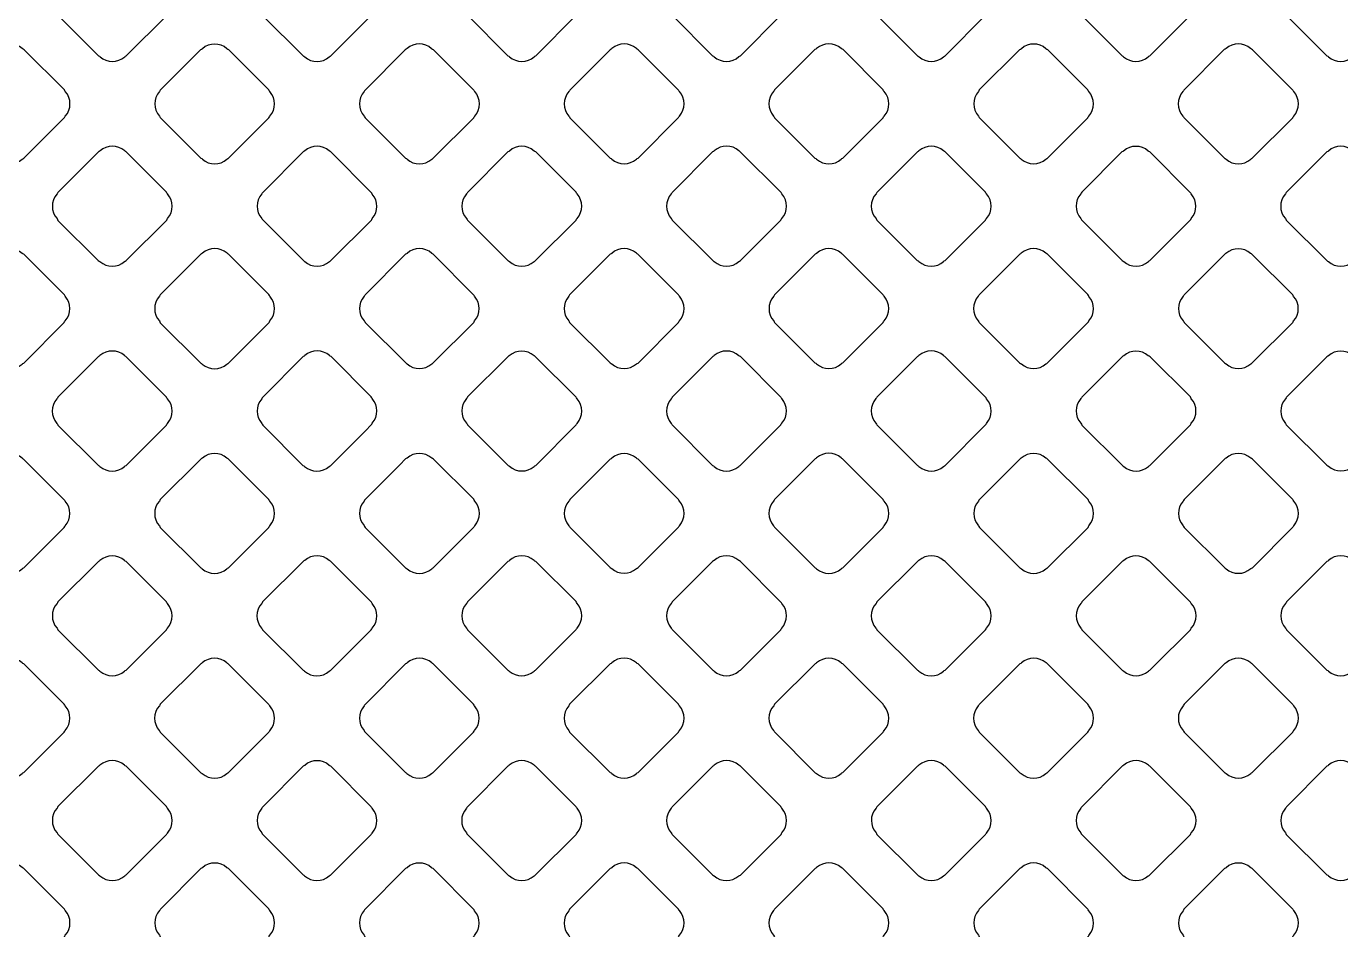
# Model space of a CAD drawing. Header units: millimetres. Extents: x 3440 to 3572, y 2 to 96.
# Drawn here: x 3531.556 to 3532.939, y 52.524 to 53.475 of the extents above; entities that cross this region are included whole.
import ezdxf

# ---------------------------------------------------------------- set-up
doc = ezdxf.new("R2010")
doc.units = ezdxf.units.MM
doc.header["$LTSCALE"] = 23.1
doc.layers.add('gbr-dxf', color=7, linetype='CONTINUOUS')

msp = doc.modelspace()

# ---------------------------------------------------------------- linework, layer by layer
at = {"layer": 'gbr-dxf', "linetype": 'Continuous'}
for points in [[(3531.588, 53.4878, -0.095383), (3531.589, 53.4862), (3531.6317, 53.4435, -0.095935), (3531.6333, 53.4425, 0.379324), (3531.6592, 53.4425, -0.096157), (3531.6609, 53.4435), (3531.7034, 53.486, -0.095796), (3531.7044, 53.4876, 0.378431), (3531.7044, 53.5136, -0.099879), (3531.7034, 53.5153), (3531.6608, 53.5578, -0.103673), (3531.659, 53.5588, 0.379116), (3531.6331, 53.5588, -0.096475), (3531.6315, 53.5578), (3531.589, 53.5154, -0.096195), (3531.588, 53.5137, 0.378407)], [(3531.8035, 53.4877, -0.095866), (3531.8044, 53.486), (3531.8471, 53.4434, -0.093721), (3531.8487, 53.4424, 0.378845), (3531.8746, 53.4424, -0.095154), (3531.8762, 53.4434), (3531.9189, 53.4861, -0.095701), (3531.9199, 53.4877, 0.378608), (3531.9199, 53.5136, -0.099971), (3531.9189, 53.5154), (3531.8762, 53.558, -0.088207), (3531.8747, 53.5589, 0.379), (3531.8488, 53.5589, -0.095968), (3531.8472, 53.558), (3531.8045, 53.5153, -0.096527), (3531.8035, 53.5136, 0.379083)], [(3532.019, 53.5136, 0.37885), (3532.019, 53.4877, -0.091476), (3532.0199, 53.4862), (3532.0625, 53.4435, -0.103498), (3532.0643, 53.4425, 0.378906), (3532.0903, 53.4425, -0.095506), (3532.0919, 53.4435), (3532.1345, 53.4861, -0.095895), (3532.1355, 53.4878, 0.378599), (3532.1355, 53.5137, -0.087881), (3532.1346, 53.5152), (3532.0918, 53.558, -0.092016), (3532.0902, 53.5589, 0.378884), (3532.0643, 53.5589, -0.096259), (3532.0626, 53.5579), (3532.02, 53.5153, -0.096227)], [(3532.2345, 53.4877, -0.095862), (3532.2355, 53.4861), (3532.278, 53.4435, -0.099381), (3532.2797, 53.4425, 0.379032), (3532.3057, 53.4426, -0.098229), (3532.3074, 53.4436), (3532.35, 53.4862, -0.095602), (3532.3509, 53.4878, 0.379299), (3532.3509, 53.5137, -0.100399), (3532.3499, 53.5155), (3532.3075, 53.5578, -0.10442), (3532.3057, 53.5589, 0.379762), (3532.2798, 53.5589, -0.096225), (3532.2781, 53.5579), (3532.2355, 53.5153, -0.096527), (3532.2345, 53.5136, 0.378885)], [(3532.45, 53.4878, -0.087284), (3532.4509, 53.4863), (3532.4937, 53.4435, -0.095602), (3532.4954, 53.4425, 0.378906), (3532.5213, 53.4425, -0.095506), (3532.5229, 53.4435), (3532.5655, 53.4861, -0.095686), (3532.5665, 53.4877, 0.378386), (3532.5665, 53.5136, -0.092158), (3532.5655, 53.5152), (3532.5228, 53.5579, -0.096328), (3532.5211, 53.5589, 0.37947), (3532.4952, 53.5589, -0.096723), (3532.4935, 53.5579), (3532.451, 53.5154, -0.096627), (3532.45, 53.5137, 0.379412)], [(3532.6655, 53.4877, -0.091854), (3532.6664, 53.4861), (3532.7092, 53.4434, -0.091364), (3532.7107, 53.4425, 0.378906), (3532.7366, 53.4425, -0.095506), (3532.7383, 53.4434), (3532.781, 53.4862, -0.095796), (3532.782, 53.4878, 0.379292), (3532.782, 53.5138, -0.087784), (3532.7811, 53.5153), (3532.7384, 53.5579, -0.092289), (3532.7368, 53.5589, 0.3795), (3532.7109, 53.5589, -0.096614), (3532.7092, 53.5579), (3532.6665, 53.5152, -0.096539), (3532.6655, 53.5136, 0.378364)], [(3532.881, 53.5137, 0.37885), (3532.881, 53.4877, -0.091581), (3532.882, 53.4862), (3532.9246, 53.4435, -0.103324), (3532.9264, 53.4425, 0.378906), (3532.9523, 53.4425, -0.095778), (3532.954, 53.4435), (3532.9965, 53.486, -0.095895), (3532.9975, 53.4877, 0.379013), (3532.9975, 53.5136, -0.087916), (3532.9966, 53.5151), (3532.9537, 53.5579, -0.092187), (3532.9521, 53.5589, 0.378939), (3532.9262, 53.5589, -0.096614), (3532.9246, 53.5579), (3532.882, 53.5153, -0.096539)], [(3531.4801, 53.3799, -0.099645), (3531.4811, 53.3782), (3531.5237, 53.3356, -0.095628), (3531.5254, 53.3346, 0.379731), (3531.5513, 53.3346, -0.096265), (3531.553, 53.3356), (3531.5957, 53.3784, -0.095796), (3531.5967, 53.38, 0.378906), (3531.5967, 53.4059, -0.095506), (3531.5957, 53.4076), (3531.5534, 53.4499, -0.095734), (3531.5513, 53.4511, 0.378559), (3531.5255, 53.4511, -0.091906), (3531.5236, 53.45), (3531.4811, 53.4075, -0.096227), (3531.4801, 53.4059, 0.379287)], [(3531.6958, 53.4059, 0.379293), (3531.6958, 53.38, -0.091954), (3531.6967, 53.3784), (3531.7395, 53.3357, -0.086961), (3531.741, 53.3347, 0.378906), (3531.7669, 53.3347, -0.096462), (3531.7685, 53.3357), (3531.8111, 53.3783, -0.094533), (3531.8121, 53.3799, 0.379075), (3531.812, 53.4058, -0.104215), (3531.811, 53.4076), (3531.7688, 53.4498, -0.095277), (3531.7668, 53.451, 0.37831), (3531.7411, 53.451, -0.098636), (3531.739, 53.4498), (3531.6967, 53.4075, -0.095602)], [(3531.9112, 53.4059, 0.379032), (3531.9112, 53.38, -0.099976), (3531.9122, 53.3782), (3531.9548, 53.3357, -0.096023), (3531.9565, 53.3347, 0.379672), (3531.9824, 53.3347, -0.096157), (3531.984, 53.3356), (3532.0267, 53.3783, -0.095602), (3532.0277, 53.3799, 0.379214), (3532.0277, 53.4059, -0.096625), (3532.0267, 53.4075), (3531.9844, 53.4498, -0.097715), (3531.9823, 53.451, 0.379261), (3531.9565, 53.4511, -0.09222), (3531.9546, 53.4499), (3531.9122, 53.4075, -0.095759)], [(3532.1268, 53.4059, 0.379293), (3532.1268, 53.3799, -0.091954), (3532.1277, 53.3783), (3532.1702, 53.3359, -0.104264), (3532.172, 53.3348, 0.379672), (3532.1979, 53.3348, -0.096157), (3532.1996, 53.3358), (3532.2422, 53.3784, -0.095585), (3532.2432, 53.3801, 0.379324), (3532.2432, 53.406, -0.087343), (3532.2423, 53.4075), (3532.1998, 53.4499, -0.08901), (3532.1979, 53.4511, 0.378679), (3532.1721, 53.4511, -0.093772), (3532.1701, 53.4499), (3532.1277, 53.4075, -0.095602)], [(3532.3423, 53.3801, -0.103545), (3532.3433, 53.3783), (3532.3858, 53.3357, -0.101983), (3532.3876, 53.3347, 0.37905), (3532.4135, 53.3347, -0.095866), (3532.4151, 53.3357), (3532.4577, 53.3783, -0.095602), (3532.4587, 53.3799, 0.379293), (3532.4587, 53.4059, -0.107999), (3532.4576, 53.4077), (3532.4154, 53.45, -0.092726), (3532.4134, 53.4512, 0.378908), (3532.3876, 53.4512, -0.091596), (3532.3857, 53.45), (3532.3433, 53.4076, -0.095935), (3532.3423, 53.406, 0.379196)], [(3532.5579, 53.38, -0.091558), (3532.5588, 53.3784), (3532.6015, 53.3357, -0.087516), (3532.603, 53.3348, 0.379731), (3532.629, 53.3348, -0.09572), (3532.6306, 53.3358), (3532.6731, 53.3783, -0.095916), (3532.6741, 53.3799, 0.379731), (3532.6741, 53.4059, -0.104215), (3532.673, 53.4077), (3532.631, 53.4498, -0.095886), (3532.6289, 53.451, 0.379525), (3532.6031, 53.451, -0.099022), (3532.601, 53.4497), (3532.5588, 53.4076, -0.095958), (3532.5579, 53.4059, 0.379731)], [(3532.7732, 53.3799, -0.087314), (3532.7741, 53.3784), (3532.8168, 53.3357, -0.099696), (3532.8186, 53.3347, 0.379731), (3532.8445, 53.3347, -0.096265), (3532.8462, 53.3357), (3532.8888, 53.3783, -0.095916), (3532.8898, 53.38, 0.379731), (3532.8898, 53.4059, -0.091745), (3532.8888, 53.4075), (3532.8464, 53.4499, -0.092802), (3532.8444, 53.4511, 0.379853), (3532.8186, 53.4511, -0.090839), (3532.8166, 53.45), (3532.7742, 53.4075, -0.096266), (3532.7732, 53.4059, 0.379731)], [(3531.588, 53.2721, -0.103612), (3531.589, 53.2703), (3531.6314, 53.2279, -0.099605), (3531.6331, 53.2269, 0.378633), (3531.659, 53.2269, -0.098137), (3531.6607, 53.2279), (3531.7034, 53.2705, -0.098459), (3531.7043, 53.2722, 0.378718), (3531.7043, 53.2981, -0.107473), (3531.7033, 53.3), (3531.6609, 53.3424, -0.095824), (3531.6592, 53.3434, 0.379293), (3531.6333, 53.3434, -0.09572), (3531.6316, 53.3424), (3531.5889, 53.2997, -0.096266), (3531.588, 53.2981, 0.379731)], [(3531.8035, 53.2982, 0.378984), (3531.8035, 53.2722, -0.091392), (3531.8045, 53.2707), (3531.8473, 53.2279, -0.087416), (3531.8487, 53.227, 0.379672), (3531.8747, 53.2269, -0.096157), (3531.8763, 53.2279), (3531.9189, 53.2705, -0.095585), (3531.9198, 53.2721, 0.379287), (3531.9198, 53.298, -0.104099), (3531.9188, 53.2998), (3531.8762, 53.3424, -0.091631), (3531.8746, 53.3434, 0.378984), (3531.8487, 53.3434, -0.096614), (3531.8471, 53.3424), (3531.8045, 53.2998, -0.096509)], [(3532.019, 53.2981, 0.379293), (3532.019, 53.2722, -0.100146), (3532.02, 53.2704), (3532.0625, 53.228, -0.095819), (3532.0642, 53.227, 0.379289), (3532.0901, 53.227, -0.095866), (3532.0917, 53.2279), (3532.1344, 53.2706, -0.095796), (3532.1354, 53.2723, 0.379293), (3532.1354, 53.2982, -0.096625), (3532.1344, 53.2999), (3532.0919, 53.3423, -0.10046), (3532.0902, 53.3433, 0.379289), (3532.0642, 53.3433, -0.095506), (3532.0626, 53.3424), (3532.02, 53.2997, -0.095602)], [(3532.2345, 53.2723, -0.095649), (3532.2355, 53.2706), (3532.2782, 53.2279, -0.091364), (3532.2798, 53.2269, 0.379293), (3532.3057, 53.2269, -0.096265), (3532.3074, 53.2279), (3532.35, 53.2706, -0.096214), (3532.351, 53.2722, 0.379672), (3532.351, 53.2982, -0.082224), (3532.3502, 53.2996), (3532.3072, 53.3426, -0.087187), (3532.3057, 53.3435, 0.379287), (3532.2798, 53.3435, -0.095612), (3532.2781, 53.3425), (3532.2355, 53.2998, -0.095935), (3532.2345, 53.2982, 0.379148)], [(3532.4501, 53.2722, -0.103999), (3532.4511, 53.2704), (3532.4935, 53.228, -0.100294), (3532.4953, 53.227, 0.379287), (3532.5212, 53.227, -0.095756), (3532.5228, 53.228), (3532.5654, 53.2706, -0.095602), (3532.5664, 53.2722, 0.379293), (3532.5664, 53.2982, -0.107999), (3532.5653, 53.3), (3532.523, 53.3424, -0.096266), (3532.5213, 53.3434, 0.379731), (3532.4953, 53.3434, -0.09572), (3532.4937, 53.3424), (3532.4511, 53.2998, -0.096314), (3532.4501, 53.2982, 0.379703)], [(3532.6656, 53.2723, -0.095506), (3532.6665, 53.2707), (3532.7093, 53.2279, -0.091703), (3532.7109, 53.227, 0.379293), (3532.7368, 53.227, -0.096625), (3532.7385, 53.228), (3532.7809, 53.2705, -0.096314), (3532.7819, 53.2721, 0.379672), (3532.7819, 53.2981, -0.100154), (3532.7809, 53.2998), (3532.7384, 53.3423, -0.103498), (3532.7366, 53.3433, 0.379293), (3532.7107, 53.3433, -0.095956), (3532.709, 53.3423), (3532.6666, 53.2999, -0.096332), (3532.6656, 53.2983, 0.379289)], [(3532.881, 53.2721, -0.087274), (3532.8819, 53.2706), (3532.9246, 53.2279, -0.09979), (3532.9263, 53.2269, 0.379289), (3532.9523, 53.2269, -0.094632), (3532.9539, 53.2279), (3532.9966, 53.2706, -0.094533), (3532.9976, 53.2722, 0.379287), (3532.9976, 53.2981, -0.091581), (3532.9966, 53.2997), (3532.9539, 53.3424, -0.095824), (3532.9523, 53.3434, 0.379293), (3532.9263, 53.3433, -0.096119), (3532.9247, 53.3424), (3532.882, 53.2997, -0.095628), (3532.881, 53.2981, 0.379731)], [(3531.4801, 53.1643, -0.09572), (3531.4811, 53.1626), (3531.5237, 53.12, -0.091737), (3531.5253, 53.1191, 0.379458), (3531.5512, 53.1191, -0.097921), (3531.5529, 53.1201), (3531.5956, 53.1628, -0.097464), (3531.5966, 53.1645, 0.378984), (3531.5966, 53.1904, -0.083262), (3531.5957, 53.1918), (3531.5529, 53.2346, -0.087639), (3531.5514, 53.2355, 0.379731), (3531.5254, 53.2355, -0.09572), (3531.5238, 53.2346), (3531.4811, 53.1919, -0.096266), (3531.4801, 53.1903, 0.379731)], [(3531.6957, 53.1904, 0.379293), (3531.6957, 53.1644, -0.103917), (3531.6967, 53.1626), (3531.7392, 53.1201, -0.100054), (3531.7409, 53.1191, 0.379731), (3531.7669, 53.1191, -0.096265), (3531.7685, 53.1201), (3531.8112, 53.1627, -0.096266), (3531.8121, 53.1644, 0.379731), (3531.8121, 53.1904, -0.107718), (3531.8111, 53.1922), (3531.7686, 53.2347, -0.096128), (3531.767, 53.2357, 0.379506), (3531.741, 53.2357, -0.097298), (3531.7393, 53.2347), (3531.6966, 53.192, -0.095015)], [(3531.9113, 53.1904, 0.379214), (3531.9113, 53.1644, -0.09185), (3531.9123, 53.1629), (3531.955, 53.1202, -0.087516), (3531.9564, 53.1193, 0.379289), (3531.9824, 53.1192, -0.095866), (3531.984, 53.1202), (3532.0266, 53.1628, -0.095796), (3532.0275, 53.1644, 0.379293), (3532.0275, 53.1904, -0.103612), (3532.0265, 53.1921), (3531.984, 53.2346, -0.092126), (3531.9825, 53.2356, 0.379321), (3531.9565, 53.2356, -0.095506), (3531.9549, 53.2346), (3531.9123, 53.192, -0.095602)], [(3532.1267, 53.1644, -0.087034), (3532.1276, 53.1629), (3532.1703, 53.1202, -0.100115), (3532.172, 53.1192, 0.379703), (3532.1979, 53.1192, -0.095612), (3532.1996, 53.1201), (3532.2423, 53.1628, -0.095796), (3532.2432, 53.1645, 0.378943), (3532.2432, 53.1904, -0.092061), (3532.2423, 53.1919), (3532.1995, 53.2347, -0.095895), (3532.1979, 53.2357, 0.379293), (3532.1719, 53.2356, -0.095956), (3532.1703, 53.2347), (3532.1276, 53.192, -0.096266), (3532.1267, 53.1904, 0.379731)], [(3532.3424, 53.1644, -0.099825), (3532.3434, 53.1627), (3532.3858, 53.1202, -0.095958), (3532.3875, 53.1193, 0.379731), (3532.4134, 53.1193, -0.09572), (3532.4151, 53.1202), (3532.4577, 53.1628, -0.096227), (3532.4586, 53.1645, 0.379506), (3532.4586, 53.1904, -0.096797), (3532.4576, 53.1921), (3532.4149, 53.2348, -0.081586), (3532.4135, 53.2357, 0.379293), (3532.3876, 53.2356, -0.095956), (3532.386, 53.2347), (3532.3433, 53.192, -0.095916), (3532.3424, 53.1904, 0.379731)], [(3532.5578, 53.1645, -0.104612), (3532.5588, 53.1627), (3532.6013, 53.1202, -0.100967), (3532.6031, 53.1192, 0.379293), (3532.629, 53.1192, -0.096625), (3532.6307, 53.1202), (3532.6732, 53.1627, -0.096314), (3532.6742, 53.1644, 0.379672), (3532.6742, 53.1903, -0.107475), (3532.6732, 53.1922), (3532.6306, 53.2347, -0.095895), (3532.629, 53.2357, 0.379293), (3532.603, 53.2357, -0.095956), (3532.6014, 53.2347), (3532.5588, 53.1921, -0.096214), (3532.5578, 53.1905, 0.379672)], [(3532.7734, 53.1645, -0.09572), (3532.7744, 53.1628), (3532.817, 53.1202, -0.092072), (3532.8186, 53.1192, 0.379289), (3532.8446, 53.1192, -0.095649), (3532.8462, 53.1202), (3532.8887, 53.1627, -0.094927), (3532.8897, 53.1644, 0.379287), (3532.8897, 53.1903, -0.099645), (3532.8887, 53.192), (3532.8462, 53.2345, -0.103673), (3532.8444, 53.2355, 0.379214), (3532.8185, 53.2355, -0.095956), (3532.8168, 53.2345), (3532.7744, 53.1921, -0.096266), (3532.7734, 53.1904, 0.379731)], [(3531.5879, 53.0566, -0.099645), (3531.5889, 53.0549), (3531.6315, 53.0123, -0.095602), (3531.6331, 53.0113, 0.379293), (3531.6591, 53.0113, -0.095956), (3531.6607, 53.0123), (3531.7033, 53.0549, -0.096266), (3531.7043, 53.0566, 0.379731), (3531.7043, 53.0825, -0.09572), (3531.7033, 53.0842), (3531.6605, 53.127, -0.082834), (3531.6591, 53.1279, 0.378936), (3531.6332, 53.1279, -0.095015), (3531.6316, 53.1269), (3531.5888, 53.0842, -0.095628), (3531.5879, 53.0825, 0.379287)], [(3531.8035, 53.0566, -0.103825), (3531.8045, 53.0548), (3531.8469, 53.0124, -0.099696), (3531.8486, 53.0114, 0.379731), (3531.8746, 53.0114, -0.096265), (3531.8762, 53.0124), (3531.9127, 53.0489), (3531.9188, 53.055, -0.095916), (3531.9198, 53.0567, 0.379731), (3531.9198, 53.0827, -0.107718), (3531.9188, 53.0845), (3531.8764, 53.1269, -0.096266), (3531.8748, 53.1279, 0.379731), (3531.8488, 53.1279, -0.09572), (3531.8471, 53.1269), (3531.8045, 53.0842, -0.096266), (3531.8035, 53.0826, 0.379731)], [(3532.019, 53.0568, -0.09572), (3532.02, 53.0551), (3532.0627, 53.0124, -0.092406), (3532.0643, 53.0115, 0.379672), (3532.0902, 53.0114, -0.095612), (3532.0919, 53.0124), (3532.1344, 53.055, -0.095935), (3532.1354, 53.0566, 0.379287), (3532.1354, 53.0825, -0.099645), (3532.1344, 53.0843), (3532.0918, 53.1268, -0.103498), (3532.0901, 53.1278, 0.379293), (3532.0641, 53.1278, -0.095956), (3532.0625, 53.1268), (3532.02, 53.0844, -0.096266), (3532.019, 53.0827, 0.379731)], [(3532.2345, 53.0825, 0.379214), (3532.2345, 53.0566, -0.09185), (3532.2355, 53.055), (3532.2781, 53.0123, -0.087857), (3532.2796, 53.0114, 0.379672), (3532.3056, 53.0114, -0.096157), (3532.3072, 53.0124), (3532.35, 53.0551, -0.095602), (3532.351, 53.0568, 0.379214), (3532.3509, 53.0827, -0.087784), (3532.35, 53.0842), (3532.3073, 53.1269, -0.092126), (3532.3058, 53.1278, 0.379289), (3532.2798, 53.1279, -0.095866), (3532.2782, 53.1269), (3532.2355, 53.0842, -0.095602)], [(3532.45, 53.0568, -0.099534), (3532.451, 53.055), (3532.4937, 53.0124, -0.095296), (3532.4953, 53.0114, 0.379293), (3532.5213, 53.0114, -0.096625), (3532.5229, 53.0124), (3532.5655, 53.055, -0.096227), (3532.5665, 53.0566, 0.379458), (3532.5665, 53.0826, -0.096333), (3532.5655, 53.0842), (3532.5226, 53.1271, -0.08311), (3532.5212, 53.128, 0.378802), (3532.4953, 53.128, -0.097666), (3532.4936, 53.127), (3532.451, 53.0843, -0.095602), (3532.45, 53.0827, 0.378906)], [(3532.6656, 53.0567, -0.107101), (3532.6667, 53.0549), (3532.7091, 53.0125, -0.103499), (3532.7109, 53.0114, 0.378718), (3532.7368, 53.0114, -0.096261), (3532.7384, 53.0124), (3532.781, 53.055, -0.095935), (3532.782, 53.0567, 0.379324), (3532.782, 53.0826, -0.104099), (3532.781, 53.0844), (3532.7386, 53.1268, -0.107634), (3532.7367, 53.1278, 0.379293), (3532.7108, 53.1278, -0.09572), (3532.7091, 53.1268), (3532.6666, 53.0843, -0.096023), (3532.6657, 53.0827, 0.379982)], [(3532.8811, 53.0826, 0.379293), (3532.8811, 53.0566, -0.083235), (3532.882, 53.0552), (3532.9247, 53.0125, -0.096266), (3532.9264, 53.0115, 0.379731), (3532.9524, 53.0115, -0.09572), (3532.954, 53.0125), (3532.9965, 53.055, -0.096214), (3532.9975, 53.0566, 0.379672), (3532.9975, 53.0826, -0.096117), (3532.9965, 53.0842), (3532.9539, 53.1268, -0.099711), (3532.9522, 53.1278, 0.378858), (3532.9263, 53.1278, -0.095506), (3532.9247, 53.1268), (3532.8821, 53.0842, -0.095602)], [(3531.4801, 52.9748, 0.379045), (3531.4801, 52.9489, -0.092061), (3531.4811, 52.9473), (3531.5239, 52.9045, -0.086956), (3531.5254, 52.9036, 0.379731), (3531.5513, 52.9036, -0.096265), (3531.553, 52.9046), (3531.5956, 52.9472, -0.095916), (3531.5966, 52.9488, 0.379731), (3531.5966, 52.9748, -0.087748), (3531.5956, 52.9763), (3531.5528, 53.0191, -0.092406), (3531.5513, 53.02, 0.379982), (3531.5253, 53.02, -0.094586), (3531.5237, 53.0191), (3531.4811, 52.9764, -0.09372)], [(3531.6957, 52.9488, -0.099812), (3531.6967, 52.9471), (3531.7392, 52.9046, -0.095628), (3531.7408, 52.9036, 0.379731), (3531.7668, 52.9036, -0.096265), (3531.7684, 52.9046), (3531.811, 52.9472, -0.095916), (3531.812, 52.9489, 0.379731), (3531.812, 52.9748, -0.096265), (3531.811, 52.9765), (3531.7683, 53.0192, -0.083056), (3531.7669, 53.0201, 0.379731), (3531.741, 53.0201, -0.09572), (3531.7393, 53.0191), (3531.6966, 52.9764, -0.096266), (3531.6957, 52.9748, 0.379731)], [(3531.9112, 52.949, -0.107598), (3531.9122, 52.9471), (3531.9547, 52.9047, -0.103498), (3531.9565, 52.9036, 0.379293), (3531.9824, 52.9036, -0.096103), (3531.9841, 52.9046), (3532.0267, 52.9473, -0.096266), (3532.0277, 52.9489, 0.379731), (3532.0277, 52.9749, -0.103612), (3532.0266, 52.9767), (3531.9842, 53.0191, -0.107798), (3531.9824, 53.0201, 0.379672), (3531.9564, 53.0201, -0.095612), (3531.9548, 53.0192), (3531.9487, 53.013), (3531.9122, 52.9765, -0.095935), (3531.9112, 52.9749, 0.379287)], [(3532.1268, 52.9748, 0.379293), (3532.1268, 52.9489, -0.083235), (3532.1277, 52.9475), (3532.1704, 52.9048, -0.096214), (3532.172, 52.9038, 0.379672), (3532.1979, 52.9038, -0.095612), (3532.1996, 52.9048), (3532.2421, 52.9473, -0.095824), (3532.2431, 52.9489, 0.379293), (3532.2431, 52.9749, -0.096625), (3532.2421, 52.9765), (3532.1996, 53.019, -0.10046), (3532.1979, 53.02, 0.379289), (3532.172, 53.02, -0.095506), (3532.1703, 53.0191), (3532.1277, 52.9765, -0.095602)], [(3532.3422, 52.9749, 0.379293), (3532.3422, 52.9489, -0.095956), (3532.3432, 52.9473), (3532.3859, 52.9046, -0.091913), (3532.3875, 52.9036, 0.379731), (3532.4134, 52.9036, -0.09572), (3532.4151, 52.9046), (3532.4577, 52.9472, -0.096214), (3532.4587, 52.9489, 0.379672), (3532.4587, 52.9748, -0.099645), (3532.4577, 52.9765), (3532.4149, 53.0193, -0.086956), (3532.4135, 53.0202, 0.378906), (3532.3875, 53.0202, -0.095506), (3532.3859, 53.0192), (3532.3432, 52.9765, -0.095602)], [(3532.5579, 52.9489, -0.103834), (3532.5589, 52.9472), (3532.6014, 52.9047, -0.09979), (3532.6031, 52.9037, 0.379289), (3532.629, 52.9037, -0.095862), (3532.6307, 52.9047), (3532.6733, 52.9472, -0.09662), (3532.6742, 52.9489, 0.379506), (3532.6742, 52.9748, -0.091663), (3532.6733, 52.9764), (3532.6306, 53.0191, -0.0953), (3532.629, 53.0201, 0.379075), (3532.603, 53.0201, -0.096265), (3532.6014, 53.0191), (3532.5589, 52.9765, -0.095628), (3532.5579, 52.9749, 0.379731)], [(3532.7733, 52.9489, -0.095719), (3532.7743, 52.9472), (3532.8168, 52.9048, -0.107326), (3532.8186, 52.9037, 0.378773), (3532.8446, 52.9038, -0.098161), (3532.8463, 52.9047), (3532.8886, 52.9471), (3532.8888, 52.9473, -0.096214), (3532.8898, 52.9489, 0.379672), (3532.8898, 52.9749, -0.099645), (3532.8888, 52.9766), (3532.8463, 53.0191, -0.103673), (3532.8445, 53.0201, 0.379293), (3532.8186, 53.0201, -0.096119), (3532.8169, 53.0191), (3532.7743, 52.9764, -0.095508), (3532.7733, 52.9748, 0.379155)], [(3531.588, 52.8411, -0.09572), (3531.5889, 52.8395), (3531.6315, 52.7969, -0.091964), (3531.6331, 52.7959, 0.379731), (3531.6591, 52.7959, -0.096265), (3531.6607, 52.7969), (3531.7032, 52.8394, -0.095916), (3531.7042, 52.841, 0.379731), (3531.7042, 52.867, -0.100266), (3531.7032, 52.8687), (3531.6606, 52.9113, -0.087516), (3531.6591, 52.9122, 0.379731), (3531.6331, 52.9122, -0.09572), (3531.6315, 52.9113), (3531.5889, 52.8687, -0.096266), (3531.588, 52.8671, 0.379731)], [(3531.8033, 52.8411, -0.099713), (3531.8043, 52.8394), (3531.847, 52.7968, -0.095602), (3531.8486, 52.7958, 0.379293), (3531.8746, 52.7958, -0.096265), (3531.8762, 52.7968), (3531.9188, 52.8394, -0.095916), (3531.9198, 52.841, 0.379289), (3531.9198, 52.867, -0.09601), (3531.9189, 52.8686), (3531.876, 52.9115, -0.083), (3531.8746, 52.9124, 0.379214), (3531.8487, 52.9124, -0.095956), (3531.847, 52.9114), (3531.8043, 52.8687, -0.096214), (3531.8034, 52.8671, 0.379703)], [(3532.019, 52.8411, -0.107718), (3532.0201, 52.8393), (3532.0624, 52.797, -0.103868), (3532.0641, 52.796, 0.379731), (3532.0901, 52.796, -0.096265), (3532.0918, 52.7969), (3532.1344, 52.8396, -0.096266), (3532.1354, 52.8412, 0.379731), (3532.1354, 52.8672, -0.103612), (3532.1343, 52.869), (3532.0921, 52.9112, -0.107758), (3532.0902, 52.9123, 0.379731), (3532.0642, 52.9123, -0.096265), (3532.0626, 52.9113), (3532.02, 52.8687, -0.096266), (3532.019, 52.8671, 0.379731)], [(3532.2345, 52.8671, 0.379214), (3532.2345, 52.8412, -0.087809), (3532.2354, 52.8397), (3532.2784, 52.7968, -0.082892), (3532.2797, 52.7959, 0.379731), (3532.3057, 52.7959, -0.096225), (3532.3074, 52.7969), (3532.35, 52.8395, -0.096955), (3532.3509, 52.8411, 0.379612), (3532.351, 52.8671, -0.091581), (3532.35, 52.8686), (3532.3073, 52.9114, -0.095824), (3532.3056, 52.9124, 0.378767), (3532.2797, 52.9124, -0.095506), (3532.2781, 52.9114), (3532.2355, 52.8688, -0.095602)], [(3532.45, 52.8411, -0.095506), (3532.451, 52.8395), (3532.4937, 52.7968, -0.091737), (3532.4953, 52.7958, 0.379155), (3532.5212, 52.7958, -0.095), (3532.5228, 52.7968), (3532.5655, 52.8395, -0.094746), (3532.5665, 52.8411, 0.379032), (3532.5665, 52.867, -0.099976), (3532.5655, 52.8688), (3532.5228, 52.9114, -0.087638), (3532.5213, 52.9124, 0.379731), (3532.4953, 52.9124, -0.096265), (3532.4937, 52.9114), (3532.451, 52.8687, -0.096332), (3532.4501, 52.8671, 0.379289)], [(3532.6657, 52.8412, -0.103621), (3532.6667, 52.8394), (3532.7091, 52.797, -0.09979), (3532.7108, 52.796, 0.379731), (3532.7368, 52.796, -0.09572), (3532.7384, 52.7969), (3532.7426, 52.8011), (3532.781, 52.8395, -0.098407), (3532.782, 52.8411, 0.379672), (3532.782, 52.8671, -0.090892), (3532.7811, 52.8686), (3532.7384, 52.9113, -0.095605), (3532.7367, 52.9123, 0.378541), (3532.7108, 52.9123, -0.095), (3532.7092, 52.9113), (3532.6667, 52.8688, -0.097248), (3532.6657, 52.8671, 0.379506)], [(3532.8811, 52.8411, -0.096259), (3532.8821, 52.8395), (3532.9246, 52.797, -0.107858), (3532.9264, 52.7959, 0.378633), (3532.9523, 52.7959, -0.095866), (3532.954, 52.7969), (3532.9966, 52.8395, -0.095602), (3532.9976, 52.8412, 0.379293), (3532.9975, 52.8671, -0.099964), (3532.9965, 52.8688), (3532.9541, 52.9113, -0.103868), (3532.9523, 52.9123, 0.379731), (3532.9263, 52.9123, -0.096265), (3532.9247, 52.9113), (3532.9245, 52.9112), (3532.8821, 52.8687, -0.098537), (3532.8811, 52.8671, 0.379672)], [(3531.4803, 52.7334, -0.087034), (3531.4812, 52.7319), (3531.524, 52.6891, -0.08267), (3531.5254, 52.6882, 0.379731), (3531.5513, 52.6882, -0.096265), (3531.553, 52.6892), (3531.5956, 52.7318, -0.095916), (3531.5966, 52.7334, 0.379731), (3531.5966, 52.7594, -0.091745), (3531.5956, 52.761), (3531.553, 52.8035, -0.096121), (3531.5514, 52.8045, 0.379731), (3531.5254, 52.8045, -0.09572), (3531.5238, 52.8035), (3531.4812, 52.761, -0.096266), (3531.4803, 52.7593, 0.379731)], [(3531.6956, 52.7334, -0.095612), (3531.6966, 52.7318), (3531.7394, 52.689, -0.091364), (3531.7409, 52.6881, 0.379293), (3531.7669, 52.6881, -0.095956), (3531.7685, 52.6891), (3531.811, 52.7316, -0.096332), (3531.812, 52.7332, 0.379289), (3531.812, 52.7592, -0.099971), (3531.811, 52.7609), (3531.7683, 52.8036, -0.087645), (3531.7668, 52.8046, 0.379293), (3531.7408, 52.8045, -0.095956), (3531.7392, 52.8036), (3531.6966, 52.761, -0.096214), (3531.6957, 52.7594, 0.379672)], [(3531.9112, 52.7333, -0.099825), (3531.9122, 52.7316), (3531.9547, 52.6891, -0.095958), (3531.9563, 52.6881, 0.379731), (3531.9823, 52.6881, -0.09572), (3531.9839, 52.6891), (3532.0265, 52.7317, -0.096266), (3532.0275, 52.7333, 0.379731), (3532.0275, 52.7593, -0.09572), (3532.0265, 52.761), (3531.9838, 52.8037, -0.083121), (3531.9825, 52.8045, 0.379731), (3531.9565, 52.8045, -0.096265), (3531.9548, 52.8036), (3531.9122, 52.7609, -0.095916), (3531.9112, 52.7592, 0.379731)], [(3532.1266, 52.7334, -0.095506), (3532.1276, 52.7317), (3532.1702, 52.6892, -0.107155), (3532.172, 52.6881, 0.379293), (3532.198, 52.6882, -0.096625), (3532.1996, 52.6891), (3532.2422, 52.7318, -0.096314), (3532.2432, 52.7334, 0.379672), (3532.2432, 52.7593, -0.100154), (3532.2422, 52.7611), (3532.1997, 52.8036, -0.103498), (3532.1979, 52.8046, 0.379293), (3532.1719, 52.8046, -0.095956), (3532.1703, 52.8036), (3532.1276, 52.761, -0.096332), (3532.1267, 52.7593, 0.379289)], [(3532.3423, 52.7334, -0.09148), (3532.3433, 52.7319), (3532.3861, 52.689, -0.087298), (3532.3876, 52.6881, 0.379107), (3532.4135, 52.6881, -0.095015), (3532.4151, 52.6891), (3532.4577, 52.7316, -0.095019), (3532.4587, 52.7333, 0.379427), (3532.4586, 52.7592, -0.104132), (3532.4576, 52.761), (3532.415, 52.8036, -0.091913), (3532.4135, 52.8045, 0.379731), (3532.3875, 52.8045, -0.09572), (3532.3859, 52.8036), (3532.3433, 52.761, -0.096332), (3532.3424, 52.7594, 0.379289)], [(3532.5578, 52.7333, -0.095973), (3532.5588, 52.7317), (3532.6014, 52.689, -0.091265), (3532.603, 52.6881, 0.379731), (3532.629, 52.6881, -0.09572), (3532.6306, 52.6891), (3532.6732, 52.7317, -0.096214), (3532.6742, 52.7333, 0.379672), (3532.6742, 52.7593, -0.100266), (3532.6732, 52.761), (3532.6305, 52.8037, -0.087302), (3532.6291, 52.8046, 0.378633), (3532.6032, 52.8046, -0.096355), (3532.6015, 52.8036), (3532.5588, 52.7609, -0.096726), (3532.5578, 52.7593, 0.379506)], [(3532.7733, 52.7333, -0.091685), (3532.7743, 52.7318), (3532.8168, 52.6892, -0.103566), (3532.8186, 52.6882, 0.379321), (3532.8446, 52.6882, -0.095968), (3532.8462, 52.6892), (3532.8888, 52.7318, -0.096092), (3532.8898, 52.7334, 0.378681), (3532.8898, 52.7593, -0.085942), (3532.8889, 52.7608), (3532.846, 52.8036, -0.090153), (3532.8445, 52.8046, 0.378864), (3532.8186, 52.8045, -0.098049), (3532.8169, 52.8035), (3532.7743, 52.761, -0.095916), (3532.7733, 52.7593, 0.379731)], [(3531.588, 52.6257, -0.091581), (3531.5889, 52.6242), (3531.6318, 52.5813, -0.086956), (3531.6332, 52.5804, 0.379293), (3531.6592, 52.5804, -0.095956), (3531.6608, 52.5814), (3531.7033, 52.6239, -0.096332), (3531.7043, 52.6255, 0.379289), (3531.7043, 52.6515, -0.103506), (3531.7033, 52.6533), (3531.6606, 52.6959, -0.091364), (3531.6591, 52.6969, 0.379293), (3531.6331, 52.6968, -0.095956), (3531.6315, 52.6959), (3531.589, 52.6533, -0.096214), (3531.588, 52.6517, 0.379672)], [(3531.8035, 52.6256, -0.095865), (3531.8045, 52.6239), (3531.8471, 52.5814, -0.091437), (3531.8486, 52.5804, 0.379731), (3531.8746, 52.5804, -0.096265), (3531.8762, 52.5814), (3531.9187, 52.6239, -0.095916), (3531.9197, 52.6255, 0.379731), (3531.9197, 52.6515, -0.100082), (3531.9187, 52.6532), (3531.8761, 52.6958, -0.087639), (3531.8746, 52.6967, 0.379731), (3531.8487, 52.6967, -0.09572), (3531.847, 52.6957), (3531.8045, 52.6532, -0.096266), (3531.8035, 52.6515, 0.379731)], [(3532.0189, 52.6256, -0.103506), (3532.0199, 52.6238), (3532.0625, 52.5813, -0.099381), (3532.0642, 52.5803, 0.379293), (3532.0901, 52.5803, -0.096625), (3532.0918, 52.5813), (3532.1344, 52.6239, -0.096314), (3532.1354, 52.6256, 0.379672), (3532.1354, 52.6515, -0.091769), (3532.1344, 52.6531), (3532.0917, 52.6958, -0.095602), (3532.0901, 52.6968, 0.379293), (3532.0641, 52.6968, -0.095956), (3532.0625, 52.6958), (3532.0199, 52.6532, -0.096332), (3532.0189, 52.6516, 0.379289)], [(3532.2345, 52.6256, -0.099603), (3532.2355, 52.6239), (3532.2781, 52.5813, -0.095488), (3532.2797, 52.5803, 0.379155), (3532.3056, 52.5803, -0.095614), (3532.3073, 52.5812), (3532.3501, 52.624, -0.095535), (3532.351, 52.6256, 0.379293), (3532.351, 52.6516, -0.09834), (3532.35, 52.6533), (3532.3075, 52.6958, -0.100054), (3532.3058, 52.6968, 0.379731), (3532.2798, 52.6968, -0.095756), (3532.2782, 52.6958), (3532.2355, 52.6532, -0.096332), (3532.2345, 52.6515, 0.379321)], [(3532.4501, 52.6516, 0.379293), (3532.4502, 52.6256, -0.094048), (3532.4511, 52.624), (3532.4938, 52.5813, -0.087516), (3532.4953, 52.5804, 0.379731), (3532.5213, 52.5804, -0.09572), (3532.5229, 52.5814), (3532.5654, 52.6239, -0.096214), (3532.5664, 52.6255, 0.379672), (3532.5664, 52.6515, -0.103621), (3532.5654, 52.6533), (3532.5228, 52.6958, -0.091581), (3532.5212, 52.6968, 0.378633), (3532.4953, 52.6968, -0.095719), (3532.4937, 52.6958), (3532.4511, 52.6532, -0.095895)], [(3532.6656, 52.6256, -0.100032), (3532.6666, 52.6239), (3532.7091, 52.5813, -0.096023), (3532.7108, 52.5804, 0.379503), (3532.7367, 52.5803, -0.094896), (3532.7384, 52.5813), (3532.781, 52.624, -0.096842), (3532.782, 52.6256, 0.379293), (3532.782, 52.6516, -0.096475), (3532.781, 52.6532), (3532.7385, 52.6958, -0.100054), (3532.7368, 52.6968, 0.379731), (3532.7108, 52.6968, -0.096265), (3532.7091, 52.6958), (3532.6666, 52.6532, -0.096266), (3532.6656, 52.6516, 0.379731)], [(3532.8811, 52.6256, -0.091686), (3532.882, 52.624), (3532.9246, 52.5815, -0.103446), (3532.9264, 52.5805, 0.379731), (3532.9524, 52.5805, -0.096265), (3532.954, 52.5814), (3532.9965, 52.624, -0.096214), (3532.9975, 52.6256, 0.379672), (3532.9975, 52.6516, -0.08798), (3532.9966, 52.6531), (3532.9538, 52.6958, -0.092456), (3532.9523, 52.6968, 0.378936), (3532.9264, 52.6968, -0.094394), (3532.9248, 52.6958), (3532.8821, 52.6532, -0.097043), (3532.8811, 52.6515, 0.379062)], [(3531.4801, 52.5179, -0.099713), (3531.4811, 52.5162), (3531.5238, 52.4735, -0.095602), (3531.5254, 52.4725, 0.379293), (3531.5513, 52.4726, -0.096265), (3531.553, 52.4735), (3531.5957, 52.5163, -0.096227), (3531.5967, 52.5179, 0.379064), (3531.5967, 52.5438, -0.098078), (3531.5957, 52.5455), (3531.5531, 52.5881, -0.10242), (3531.5514, 52.5891, 0.379506), (3531.5254, 52.5891, -0.095973), (3531.5238, 52.5881), (3531.4811, 52.5455, -0.096214), (3531.4801, 52.5438, 0.379703)], [(3531.6958, 52.5179, -0.091663), (3531.6967, 52.5163), (3531.7394, 52.4736, -0.086956), (3531.7409, 52.4727, 0.379731), (3531.7669, 52.4727, -0.096265), (3531.7685, 52.4737), (3531.811, 52.5162, -0.095916), (3531.812, 52.5178, 0.379731), (3531.812, 52.5438, -0.104215), (3531.811, 52.5456), (3531.7685, 52.5881, -0.091913), (3531.7669, 52.589, 0.379731), (3531.741, 52.589, -0.09572), (3531.7393, 52.588), (3531.6968, 52.5455, -0.096266), (3531.6958, 52.5439, 0.379731)], [(3531.9112, 52.5179, -0.095506), (3531.9121, 52.5163), (3531.9549, 52.4735, -0.091703), (3531.9564, 52.4726, 0.379293), (3531.9824, 52.4726, -0.096625), (3531.984, 52.4736), (3532.0265, 52.5161, -0.096314), (3532.0275, 52.5177, 0.379672), (3532.0275, 52.5437, -0.100154), (3532.0265, 52.5454), (3531.9838, 52.5881, -0.087175), (3531.9823, 52.589, 0.379293), (3531.9564, 52.589, -0.095956), (3531.9547, 52.588), (3531.9122, 52.5455, -0.096332), (3531.9112, 52.5439, 0.379289)], [(3532.1266, 52.5177, -0.091085), (3532.1276, 52.5162), (3532.1702, 52.4736, -0.103821), (3532.172, 52.4725, 0.379155), (3532.1979, 52.4725, -0.095719), (3532.1995, 52.4735), (3532.2422, 52.5162, -0.096227), (3532.2432, 52.5178, 0.379506), (3532.2432, 52.5438, -0.087686), (3532.2423, 52.5452), (3532.1995, 52.588, -0.091964), (3532.1979, 52.589, 0.379731), (3532.1719, 52.589, -0.095756), (3532.1703, 52.588), (3532.1276, 52.5453, -0.095819), (3532.1267, 52.5437, 0.379289)], [(3532.3423, 52.5178, -0.103218), (3532.3433, 52.516), (3532.3858, 52.4736, -0.099711), (3532.3875, 52.4726, 0.379293), (3532.4134, 52.4726, -0.095956), (3532.4151, 52.4736), (3532.4577, 52.5162, -0.096023), (3532.4587, 52.5178, 0.379672), (3532.4587, 52.5438, -0.107475), (3532.4577, 52.5456), (3532.4152, 52.5881, -0.096105), (3532.4135, 52.5891, 0.37859), (3532.3876, 52.5891, -0.095886), (3532.386, 52.5881), (3532.3433, 52.5454, -0.095488), (3532.3423, 52.5438, 0.379107)], [(3532.5579, 52.5179, -0.091558), (3532.5588, 52.5163), (3532.6016, 52.4736, -0.087638), (3532.6031, 52.4726, 0.379289), (3532.629, 52.4726, -0.097081), (3532.6307, 52.4736), (3532.6732, 52.5161, -0.095114), (3532.6742, 52.5177, 0.379506), (3532.6742, 52.5437, -0.103926), (3532.6731, 52.5455), (3532.6305, 52.5881, -0.091364), (3532.629, 52.589, 0.379293), (3532.603, 52.589, -0.095956), (3532.6014, 52.588), (3532.5588, 52.5455, -0.096266), (3532.5579, 52.5439, 0.379731)], [(3532.7733, 52.5437, 0.378862), (3532.7733, 52.5178, -0.089543), (3532.7742, 52.5163), (3532.8168, 52.4736, -0.09979), (3532.8186, 52.4726, 0.379731), (3532.8445, 52.4726, -0.096265), (3532.8462, 52.4736), (3532.8581, 52.4856), (3532.8888, 52.5162, -0.095916), (3532.8898, 52.5179, 0.379289), (3532.8898, 52.5438, -0.092061), (3532.8888, 52.5454), (3532.8462, 52.588, -0.098), (3532.8445, 52.589, 0.378845), (3532.8186, 52.589, -0.096528), (3532.817, 52.5881), (3532.7742, 52.5453, -0.096206)]]:
    msp.add_lwpolyline(points, format="xyb", close=True, dxfattribs=at)

doc.saveas('drawing.dxf')
